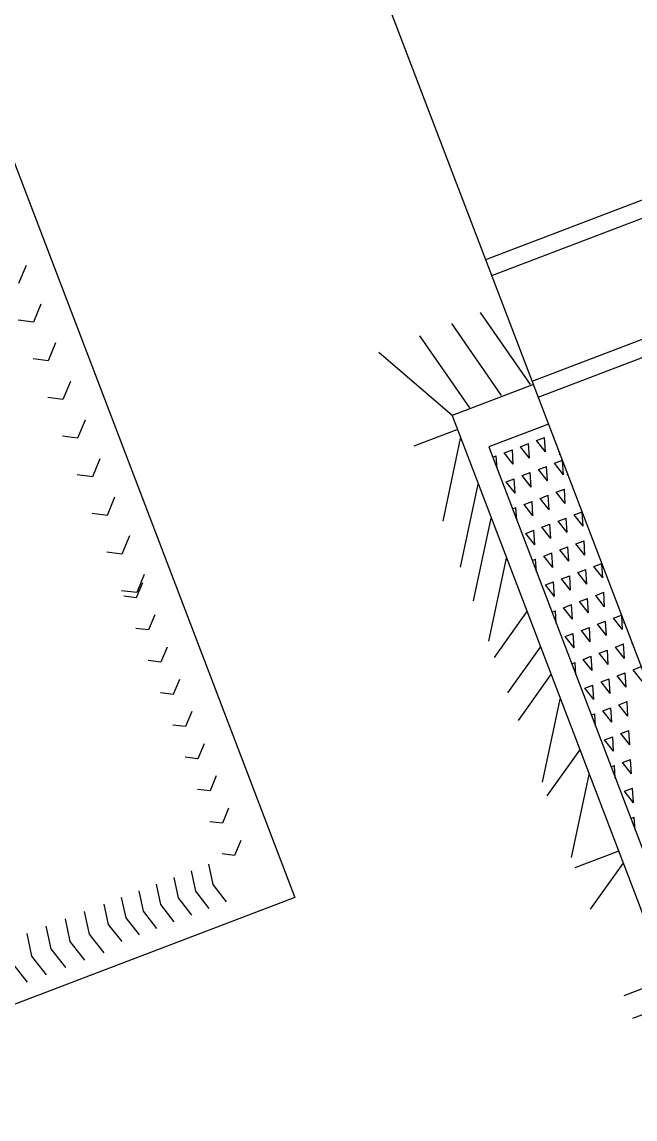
# Model space of a CAD drawing. Header units: inches. Extents: x -5597760 to 21122418, y -37133 to 23298423.
# Drawn here: x 9145237 to 9545069, y 12437775 to 13153587 of the extents above; entities that cross this region are included whole.
import ezdxf

# ---------------------------------------------------------------- set-up
doc = ezdxf.new("R2010")
doc.units = ezdxf.units.IN
doc.header["$MEASUREMENT"] = 0

# ---------------------------------------------------------------- blocks, each defined once
blk = doc.blocks.new('A$C680957B8')
at = {"linetype": 'Continuous'}
for p, q in [((3.3521, 1.3212), (3.3521, 0.1436)), ((3.2965, 0.9507), (3.2673, 0.934)), ((3.2673, 0.8853), (3.2381, 0.8937)), ((3.2965, 0.902), (3.2673, 0.8853)), ((3.2965, 0.8534), (3.2673, 0.8367)), ((3.2673, 0.8367), (3.2381, 0.845)), ((3.2965, 0.8047), (3.2673, 0.788)), ((3.2673, 0.788), (3.2381, 0.7964)), ((3.2965, 0.7561), (3.2673, 0.7394)), ((3.2673, 0.7394), (3.2381, 0.7477)), ((3.2673, 0.6907), (3.2381, 0.6991)), ((3.2965, 0.7074), (3.2673, 0.6907)), ((3.2965, 0.6588), (3.2673, 0.6421)), ((3.2673, 0.6421), (3.2381, 0.6504)), ((3.2965, 0.6101), (3.2673, 0.5934)), ((3.2673, 0.5934), (3.2381, 0.6018)), ((3.2965, 0.5615), (3.2673, 0.5448)), ((3.2673, 0.5448), (3.2381, 0.5531)), ((3.2624, 0.5393), (3.2381, 0.5463)), ((3.2868, 0.5533), (3.2624, 0.5393)), ((3.2624, 0.4988), (3.2381, 0.5057)), ((3.2868, 0.5127), (3.2624, 0.4988)), ((3.2624, 0.4582), (3.2381, 0.4652)), ((3.2868, 0.4722), (3.2624, 0.4582)), ((3.2868, 0.4316), (3.2624, 0.4177)), ((3.2624, 0.4177), (3.2381, 0.4247)), ((3.2868, 0.3911), (3.2624, 0.3772)), ((3.2624, 0.3772), (3.2381, 0.3841)), ((3.2868, 0.3505), (3.2624, 0.3366)), ((3.2624, 0.3366), (3.2381, 0.3436)), ((3.2868, 0.31), (3.2624, 0.2961)), ((3.2624, 0.2961), (3.2381, 0.303)), ((3.2624, 0.2555), (3.2381, 0.2625)), ((3.2868, 0.2695), (3.2624, 0.2555)), ((3.2624, 0.215), (3.2381, 0.222)), ((3.2868, 0.2289), (3.2624, 0.215)), ((2.7729, 0.1894), (2.7806, 0.2162)), ((2.8175, 0.1894), (2.8252, 0.2162)), ((2.8621, 0.1894), (2.8698, 0.2162)), ((2.9067, 0.1894), (2.9144, 0.2162)), ((2.953, 0.1919), (2.96, 0.2162)), ((2.9936, 0.1919), (3.0005, 0.2162)), ((3.0341, 0.1919), (3.0411, 0.2162)), ((3.0747, 0.1919), (3.0816, 0.2162)), ((3.1152, 0.1919), (3.1222, 0.2162)), ((3.1557, 0.1919), (3.1627, 0.2162)), ((3.1963, 0.1919), (3.2032, 0.2162)), ((2.7436, 0.1627), (2.7283, 0.1894)), ((2.7882, 0.1627), (2.7729, 0.1894)), ((2.8328, 0.1627), (2.8175, 0.1894)), ((2.8774, 0.1627), (2.8621, 0.1894)), ((2.922, 0.1627), (2.9067, 0.1894)), ((2.967, 0.1675), (2.953, 0.1919)), ((3.0075, 0.1675), (2.9936, 0.1919)), ((3.048, 0.1675), (3.0341, 0.1919)), ((3.0886, 0.1675), (3.0747, 0.1919)), ((3.1291, 0.1675), (3.1152, 0.1919)), ((3.1697, 0.1675), (3.1557, 0.1919)), ((3.2102, 0.1675), (3.1963, 0.1919)), ((3.3521, 0.1436), (2.0014, 0.1436))]:
    blk.add_line(p, q, dxfattribs=at)
blk = doc.blocks.new('A$C5AD908EF')
blk.add_blockref('A$C680957B8', (0, 0))
blk = doc.blocks.new('A$C6D2A2628')
for p, q in [((0.291, 0.4297), (0.291, 2.4297)), ((0.291, 1.0837), (1.791, 1.0837)), ((0.291, 1.0637), (1.791, 1.0637)), ((0.1019, 0.9267), (0.0019, 1.0267)), ((0.0977, 1.0278), (0.1431, 0.9278)), ((0.1716, 1.0278), (0.217, 0.9278)), ((0.2388, 1.0278), (0.2843, 0.9278)), ((0.291, 0.9307), (1.791, 0.9307)), ((0.291, 0.9267), (0.1019, 0.9267)), ((0.1019, 0.9267), (0.1019, 0.1)), ((0.0015, 0.9091), (0.1015, 0.9091)), ((0.291, 0.9107), (1.791, 0.9107)), ((0.0015, 0.8141), (0.1015, 0.8978)), ((0.291, 0.8767), (0.1519, 0.8767)), ((0.1519, 0.8767), (0.1519, 0.15)), ((0.1519, 0.8494), (0.1601, 0.8636)), ((0.1519, 0.8636), (0.1601, 0.8636)), ((0.1882, 0.8473), (0.1788, 0.8636)), ((0.1788, 0.8636), (0.1976, 0.8636)), ((0.1882, 0.8473), (0.1976, 0.8636)), ((0.2257, 0.8473), (0.2163, 0.8636)), ((0.2163, 0.8636), (0.2351, 0.8636)), ((0.2257, 0.8473), (0.2351, 0.8636)), ((0.2632, 0.8473), (0.2538, 0.8636)), ((0.2538, 0.8636), (0.2726, 0.8636)), ((0.2632, 0.8473), (0.2726, 0.8636)), ((0.0015, 0.7564), (0.1015, 0.84)), ((0.291, 0.8376), (0.2893, 0.8393)), ((0.1695, 0.8148), (0.1601, 0.8311)), ((0.1601, 0.8311), (0.1788, 0.8311)), ((0.1695, 0.8148), (0.1788, 0.8311)), ((0.207, 0.8148), (0.1976, 0.8311)), ((0.1976, 0.8311), (0.2163, 0.8311)), ((0.207, 0.8148), (0.2163, 0.8311)), ((0.2445, 0.8148), (0.2351, 0.8311)), ((0.2351, 0.8311), (0.2538, 0.8311)), ((0.2445, 0.8148), (0.2538, 0.8311)), ((0.282, 0.8148), (0.2726, 0.8311)), ((0.2726, 0.8311), (0.291, 0.8311)), ((0.282, 0.8148), (0.291, 0.8305)), ((0.291, 0.8144), (0.2893, 0.8128)), ((0.0015, 0.7139), (0.1015, 0.7975)), ((0.1519, 0.7844), (0.1601, 0.7986)), ((0.1519, 0.7986), (0.1601, 0.7986)), ((0.1882, 0.7824), (0.1788, 0.7986)), ((0.1788, 0.7986), (0.1976, 0.7986)), ((0.1882, 0.7824), (0.1976, 0.7986)), ((0.2257, 0.7824), (0.2163, 0.7986)), ((0.2163, 0.7986), (0.2351, 0.7986)), ((0.2257, 0.7824), (0.2351, 0.7986)), ((0.2632, 0.7824), (0.2538, 0.7986)), ((0.2538, 0.7986), (0.2726, 0.7986)), ((0.2632, 0.7824), (0.2726, 0.7986)), ((0.1695, 0.7499), (0.1601, 0.7661)), ((0.1601, 0.7661), (0.1788, 0.7661)), ((0.1695, 0.7499), (0.1788, 0.7661)), ((0.207, 0.7499), (0.1976, 0.7661)), ((0.1976, 0.7661), (0.2163, 0.7661)), ((0.207, 0.7499), (0.2163, 0.7661)), ((0.2445, 0.7499), (0.2351, 0.7661)), ((0.2351, 0.7661), (0.2538, 0.7661)), ((0.2445, 0.7499), (0.2538, 0.7661)), ((0.282, 0.7499), (0.2726, 0.7661)), ((0.2726, 0.7661), (0.291, 0.7661)), ((0.282, 0.7499), (0.291, 0.7655)), ((0.0015, 0.6633), (0.1015, 0.7469)), ((0.1519, 0.7195), (0.1601, 0.7337)), ((0.1519, 0.7337), (0.1601, 0.7337)), ((0.1882, 0.7174), (0.1788, 0.7337)), ((0.1788, 0.7337), (0.1976, 0.7337)), ((0.1882, 0.7174), (0.1976, 0.7337)), ((0.2257, 0.7174), (0.2163, 0.7337)), ((0.2163, 0.7337), (0.2351, 0.7337)), ((0.2257, 0.7174), (0.2351, 0.7337)), ((0.2632, 0.7174), (0.2538, 0.7337)), ((0.2538, 0.7337), (0.2726, 0.7337)), ((0.2632, 0.7174), (0.2726, 0.7337)), ((0.1695, 0.6849), (0.1601, 0.7012)), ((0.1601, 0.7012), (0.1788, 0.7012)), ((0.1695, 0.6849), (0.1788, 0.7012)), ((0.207, 0.6849), (0.1976, 0.7012)), ((0.1976, 0.7012), (0.2163, 0.7012)), ((0.207, 0.6849), (0.2163, 0.7012)), ((0.2445, 0.6849), (0.2351, 0.7012)), ((0.2351, 0.7012), (0.2538, 0.7012)), ((0.2445, 0.6849), (0.2538, 0.7012)), ((0.282, 0.6849), (0.2726, 0.7012)), ((0.2726, 0.7012), (0.291, 0.7012)), ((0.282, 0.6849), (0.291, 0.7006)), ((0, 0.6428), (0.1015, 0.6794)), ((0.1519, 0.6545), (0.1601, 0.6687)), ((0.1519, 0.6687), (0.1601, 0.6687)), ((0.1882, 0.6525), (0.1788, 0.6687)), ((0.1788, 0.6687), (0.1976, 0.6687)), ((0.1882, 0.6525), (0.1976, 0.6687)), ((0.2257, 0.6525), (0.2163, 0.6687)), ((0.2163, 0.6687), (0.2351, 0.6687)), ((0.2257, 0.6525), (0.2351, 0.6687)), ((0.2632, 0.6525), (0.2538, 0.6687)), ((0.2538, 0.6687), (0.2726, 0.6687)), ((0.2632, 0.6525), (0.2726, 0.6687)), ((0, 0.5984), (0.1015, 0.6351)), ((0.1695, 0.62), (0.1601, 0.6362)), ((0.1601, 0.6362), (0.1788, 0.6362)), ((0.1695, 0.62), (0.1788, 0.6362)), ((0.207, 0.62), (0.1976, 0.6362)), ((0.1976, 0.6362), (0.2163, 0.6362)), ((0.207, 0.62), (0.2163, 0.6362)), ((0.2445, 0.62), (0.2351, 0.6362)), ((0.2351, 0.6362), (0.2538, 0.6362)), ((0.2445, 0.62), (0.2538, 0.6362)), ((0.282, 0.62), (0.2726, 0.6362)), ((0.2726, 0.6362), (0.291, 0.6362)), ((0.282, 0.62), (0.291, 0.6356)), ((0.291, 0.6255), (0.2893, 0.6271)), ((0, 0.5636), (0.1015, 0.6003)), ((0.1519, 0.5896), (0.1601, 0.6037)), ((0.1519, 0.6037), (0.1601, 0.6037)), ((0.1882, 0.5875), (0.1788, 0.6037)), ((0.1788, 0.6037), (0.1976, 0.6037)), ((0.1882, 0.5875), (0.1976, 0.6037)), ((0.2257, 0.5875), (0.2163, 0.6037)), ((0.2163, 0.6037), (0.2351, 0.6037)), ((0.2257, 0.5875), (0.2351, 0.6037)), ((0.2632, 0.5875), (0.2538, 0.6037)), ((0.2538, 0.6037), (0.2726, 0.6037)), ((0.2632, 0.5875), (0.2726, 0.6037)), ((0.291, 0.6023), (0.2893, 0.6006)), ((0.0015, 0.4859), (0.1015, 0.5695)), ((0.1695, 0.555), (0.1601, 0.5713)), ((0.1601, 0.5713), (0.1788, 0.5713)), ((0.1695, 0.555), (0.1788, 0.5713)), ((0.207, 0.555), (0.1976, 0.5713)), ((0.1976, 0.5713), (0.2163, 0.5713)), ((0.207, 0.555), (0.2163, 0.5713)), ((0.2445, 0.555), (0.2351, 0.5713)), ((0.2351, 0.5713), (0.2538, 0.5713)), ((0.2445, 0.555), (0.2538, 0.5713)), ((0.282, 0.555), (0.2726, 0.5713)), ((0.2726, 0.5713), (0.291, 0.5713)), ((0.1519, 0.5246), (0.1601, 0.5388)), ((0.1519, 0.5388), (0.1601, 0.5388)), ((0.1882, 0.5226), (0.1788, 0.5388)), ((0.1788, 0.5388), (0.1976, 0.5388)), ((0.1882, 0.5226), (0.1976, 0.5388)), ((0.2257, 0.5226), (0.2163, 0.5388)), ((0.2163, 0.5388), (0.2351, 0.5388)), ((0.2257, 0.5226), (0.2351, 0.5388)), ((0, 0.4686), (0.1015, 0.5053)), ((0.1695, 0.4901), (0.1601, 0.5063)), ((0.1601, 0.5063), (0.1788, 0.5063)), ((0.1695, 0.4901), (0.1788, 0.5063)), ((0.207, 0.4901), (0.1976, 0.5063)), ((0.1976, 0.5063), (0.2163, 0.5063)), ((0.207, 0.4901), (0.2163, 0.5063)), ((0.0015, 0.3909), (0.1015, 0.4745)), ((0.1519, 0.4597), (0.1601, 0.4738)), ((0.1519, 0.4738), (0.1601, 0.4738)), ((0.1882, 0.4576), (0.1788, 0.4738)), ((0.1788, 0.4738), (0.1976, 0.4738)), ((0.1882, 0.4576), (0.1976, 0.4738)), ((0.1695, 0.4251), (0.1601, 0.4414)), ((0.1601, 0.4414), (0.1788, 0.4414)), ((0.1695, 0.4251), (0.1788, 0.4414)), ((0.1519, 0.3947), (0.1601, 0.4089)), ((0.1519, 0.4089), (0.1601, 0.4089)), ((0.0015, 0.3783), (0.1015, 0.3783)), ((0, 0.3261), (0.1015, 0.3628)), ((0.0015, 0.2173), (0.1015, 0.2173)), ((0.0015, 0.1884), (0.1015, 0.1884))]:
    blk.add_line(p, q)
blk = doc.blocks.new('01-01-cad-blocks-net-beds')
at = {"xscale": 1000, "yscale": 1000, "zscale": 1000}
for name, p in [('A$C5AD908EF', (40602.3, 15050.7)), ('A$C6D2A2628', (44545.2, 14731.3))]:
    blk.add_blockref(name, p, dxfattribs=at)

msp = doc.modelspace()

# ---------------------------------------------------------------- block references
at = {"xscale": 300.1938731896516, "yscale": 554.7683964805537, "zscale": 300.1938731896516, "rotation": 20.89932353322971}
msp.add_blockref('01-01-cad-blocks-net-beds', (3466.3, 689.2), dxfattribs=at)

doc.saveas('drawing.dxf')
